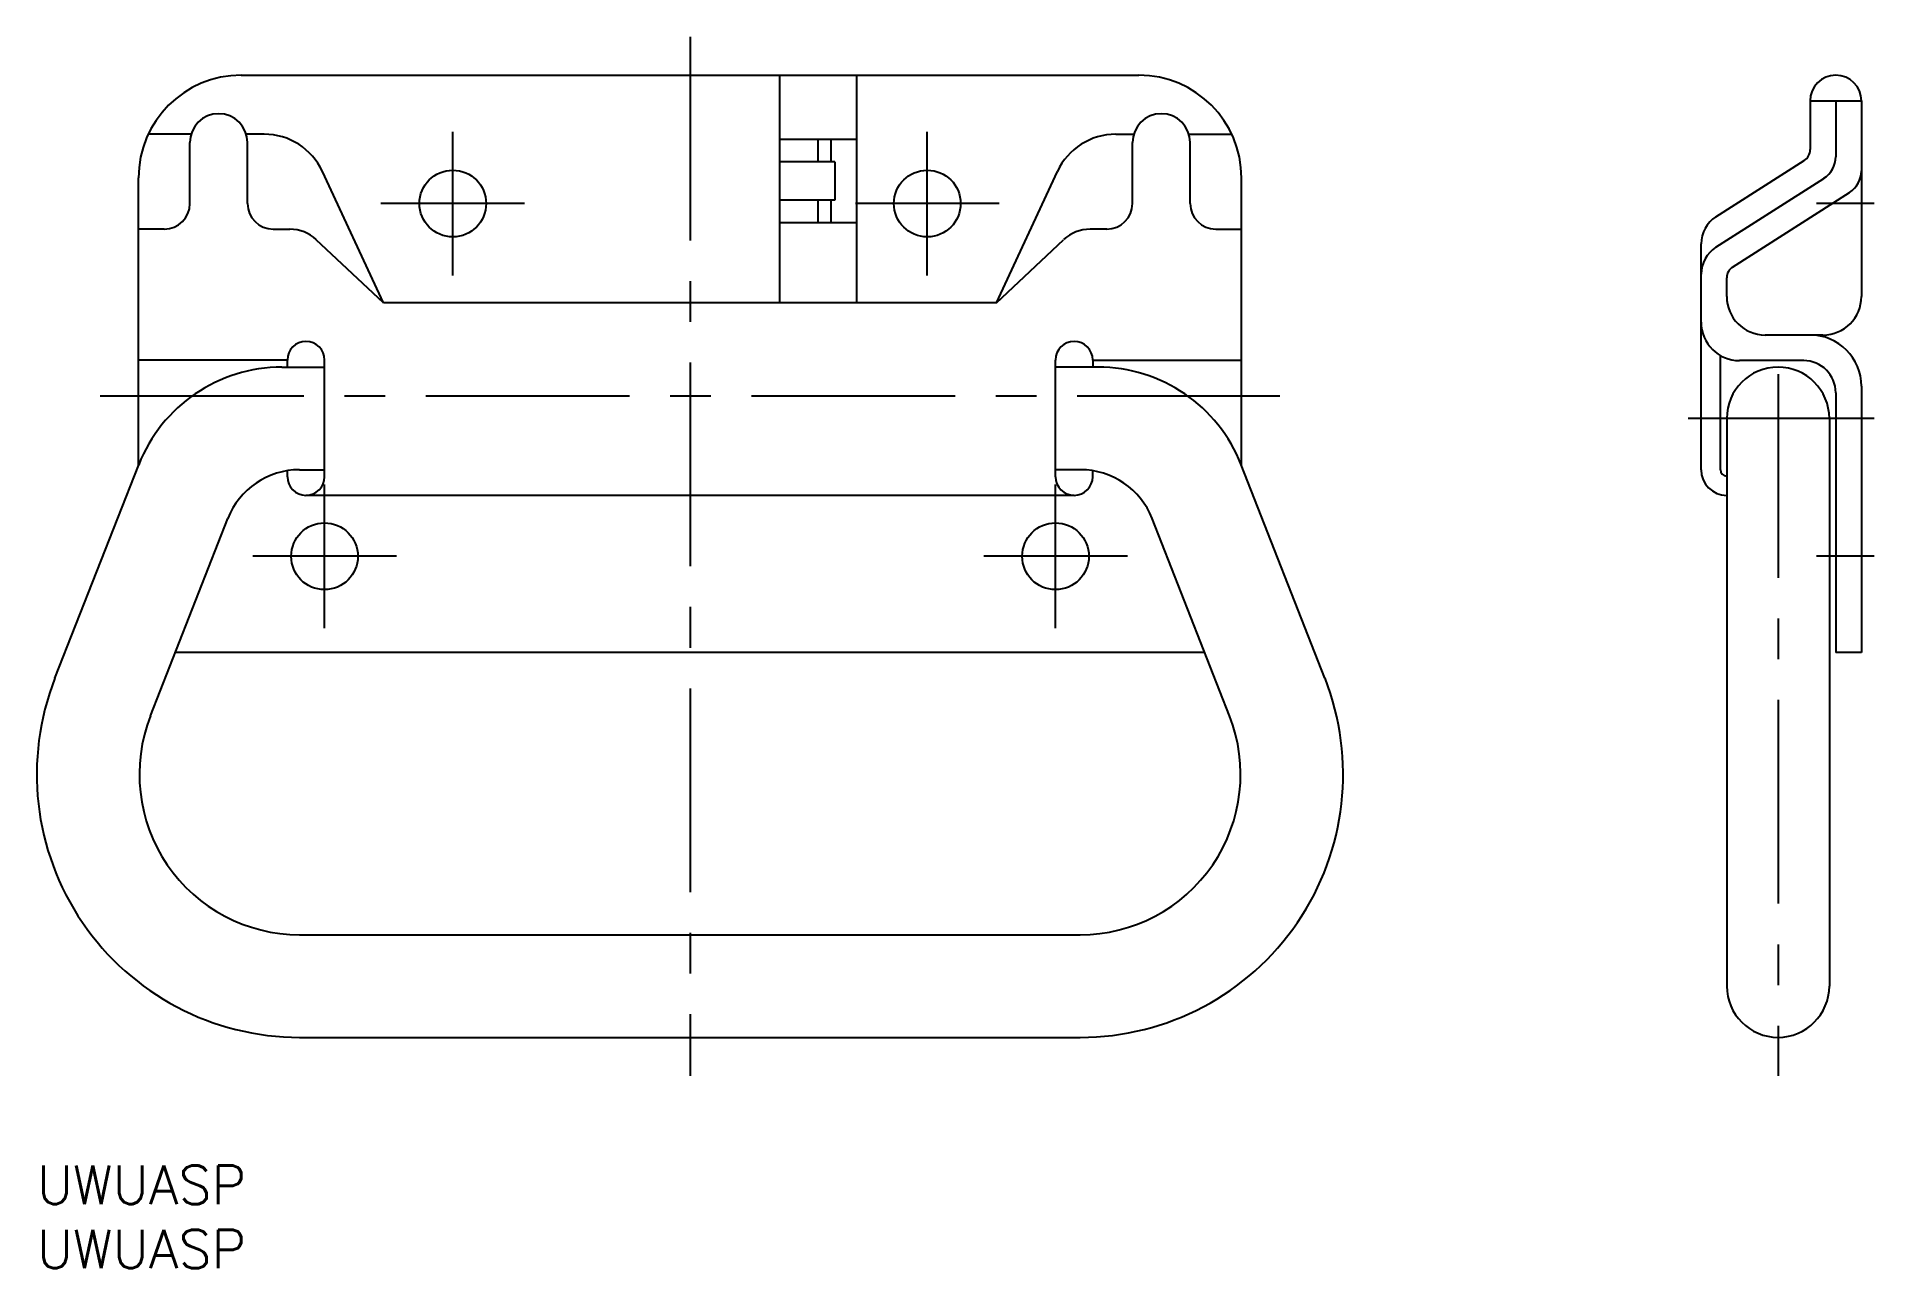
# Model space of a CAD drawing. Extents: x 0 to 143, y -8 to 88.
import ezdxf

# ---------------------------------------------------------------- set-up
doc = ezdxf.new("R2010")
doc.units = 0
doc.header["$LTSCALE"] = 0.5
doc.linetypes.add('CENTER', pattern=[50.8, 31.75, -6.35, 6.35, -6.35])
for name, color, linetype in [('MSM_CENTER', 1, 'CENTER'), ('MSM_CONTINUOUS', 7, 'CONTINUOUS'), ('MSM_PART_NUMBER', 7, 'CONTINUOUS')]:
    doc.layers.add(name, color=color, linetype=linetype)
doc.styles.get("Standard").update_dxf_attribs({"font": 'txt.shx', "height": 3, "bigfont": 'bigfont.shx'})

# ---------------------------------------------------------------- blocks, each defined once
blk = doc.blocks.new('*U4')
at = {"layer": 'MSM_PART_NUMBER'}
blk.add_text('UWUASP', height=3, dxfattribs=at).set_placement((0, -3))
blk = doc.blocks.new('*U5')
at = {"layer": 'MSM_PART_NUMBER'}
blk.add_text('UWUASP', height=3, dxfattribs=at).set_placement((0, -8))

msp = doc.modelspace()

# ---------------------------------------------------------------- linework, layer by layer
at = {"layer": 'MSM_CENTER'}
for p, q in [((50.94, 88), (50.94, 7)), ((32.44, 69.4), (32.44, 80.6)), ((69.44, 69.4), (69.44, 80.6)), ((38.04, 75), (26.84, 75)), ((75.04, 75), (63.84, 75)), ((143.28, 75), (138.78, 75)), ((135.78, 61.7), (135.78, 7)), ((4.94, 60), (96.94, 60)), ((143.28, 58.25), (128.78, 58.25)), ((22.44, 41.9), (22.44, 53.1)), ((79.44, 41.9), (79.44, 53.1)), ((28.04, 47.5), (16.84, 47.5)), ((85.04, 47.5), (73.84, 47.5)), ((143.28, 47.5), (138.78, 47.5))]:
    msp.add_line(p, q, dxfattribs=at)
at = {"layer": 'MSM_CONTINUOUS'}
for p, q in [((15.94, 85), (85.94, 85)), ((57.94, 67.25), (57.94, 85)), ((63.94, 67.25), (63.94, 85)), ((138.28, 83), (142.28, 83)), ((138.28, 83), (138.28, 79.2)), ((140.28, 83), (140.28, 78.65)), ((142.28, 83), (142.28, 67.75)), ((12.03, 80.4), (8.69, 80.4)), ((17.74, 80.4), (16.34, 80.4)), ((84.13, 80.4), (85.53, 80.4)), ((89.84, 80.4), (93.18, 80.4)), ((11.94, 75), (11.94, 79.75)), ((16.44, 75), (16.44, 79.75)), ((63.94, 80), (57.94, 80)), ((60.94, 78.25), (60.94, 80)), ((61.94, 78.25), (61.94, 80)), ((85.44, 75), (85.44, 79.75)), ((89.94, 75), (89.94, 79.75)), ((27.04, 67.25), (22.28, 77.5)), ((62.24, 78.25), (57.94, 78.25)), ((62.24, 78.25), (62.24, 75.25)), ((74.84, 67.25), (79.59, 77.5)), ((130.94, 73.96), (137.82, 78.36)), ((7.94, 54.6), (7.94, 77)), ((93.94, 54.6), (93.94, 77)), ((130.94, 71.59), (139.36, 76.96)), ((62.24, 75.25), (57.94, 75.25)), ((60.94, 73.5), (60.94, 75.25)), ((61.94, 73.5), (61.94, 75.25)), ((132.24, 70.05), (141.36, 75.87)), ((63.94, 73.5), (57.94, 73.5)), ((9.94, 73), (7.94, 73)), ((18.44, 73), (19.74, 73)), ((27.04, 67.25), (21.8, 72.18)), ((74.84, 67.25), (80.07, 72.18)), ((83.44, 73), (82.13, 73)), ((91.94, 73), (93.94, 73)), ((129.78, 54.25), (129.78, 71.86)), ((131.78, 67.75), (131.78, 69.21)), ((74.84, 67.25), (27.04, 67.25)), ((139.28, 64.75), (134.78, 64.75)), ((131.28, 54.25), (131.28, 63.16)), ((19.54, 62.8), (7.94, 62.8)), ((19.12, 62.25), (22.44, 62.25)), ((19.54, 62.25), (19.54, 62.8)), ((22.44, 53.7), (22.44, 62.8)), ((79.44, 53.7), (79.44, 62.8)), ((82.75, 62.25), (79.44, 62.25)), ((82.34, 62.8), (82.34, 62.25)), ((82.34, 62.8), (93.94, 62.8)), ((137.78, 62.75), (132.78, 62.75)), ((140.28, 60.25), (140.28, 40)), ((142.28, 60.75), (142.28, 40)), ((131.78, 58.25), (131.78, 14)), ((139.78, 58.25), (139.78, 14)), ((1.42, 37.99), (7.95, 54.63)), ((100.45, 37.99), (93.92, 54.63)), ((19.54, 53.7), (19.54, 54.17)), ((20.48, 54.25), (22.44, 54.25)), ((81.39, 54.25), (79.44, 54.25)), ((82.34, 53.7), (82.34, 54.17)), ((80.89, 52.25), (20.99, 52.25)), ((8.86, 35.07), (14.9, 50.44)), ((93.01, 35.07), (86.97, 50.44)), ((91.07, 40), (10.8, 40)), ((142.28, 40), (140.28, 40)), ((20.5, 18), (81.37, 18)), ((20.5, 10), (81.37, 10))]:
    msp.add_line(p, q, dxfattribs=at)
for centre in [(32.44, 75), (69.44, 75), (22.44, 47.5), (79.44, 47.5)]:
    msp.add_circle(centre, 2.6, dxfattribs=at)
for centre, radius, start, end in [((15.94, 77), 8, 90, 180), ((85.94, 77), 8, 0, 90), ((140.28, 83), 2, 0, 180), ((14.19, 79.75), 2.25, 0, 180), ((87.69, 79.75), 2.25, 0, 180), ((17.74, 75.4), 5, 24.8856, 90), ((84.13, 75.4), 5, 90, 155.1144), ((137.28, 79.2), 1, 302.5418, 0), ((138.28, 78.65), 2, 302.5418, 0), ((140.28, 77.55), 2, 302.5418, 0), ((9.94, 75), 2, 270, 0), ((18.44, 75), 2, 180, 270), ((83.44, 75), 2, 270, 0), ((91.94, 75), 2, 180, 270), ((132.28, 71.86), 2.5, 122.5418, 180), ((19.74, 70), 3, 46.6918, 90), ((82.13, 70), 3, 90, 133.3082), ((132.28, 69.48), 2.5, 122.5418, 180), ((132.78, 69.21), 1, 122.5418, 180), ((134.78, 67.75), 3, 180, 270), ((139.28, 67.75), 3, 270, 0), ((132.78, 65.75), 3, 180, 270), ((138.28, 60.75), 4, 0, 90), ((20.99, 62.8), 1.45, 0, 180), ((80.89, 62.8), 1.45, 0, 180), ((19.12, 50.25), 12, 90, 158.5777), ((82.75, 50.25), 12, 21.4223, 90), ((135.78, 58.25), 4, 0, 180), ((137.78, 60.25), 2.5, 0, 90), ((20.48, 48.25), 6, 90, 158.5777), ((20.99, 53.7), 1.45, 180, 0), ((80.89, 53.7), 1.45, 180, 0), ((81.39, 48.25), 6, 21.4223, 90), ((131.78, 54.25), 2, 180, 270), ((131.78, 54.25), 0.5, 180, 270), ((20.5, 30.5), 20.5, 158.5777, 270), ((81.37, 30.5), 20.5, 270, 21.4223), ((20.5, 30.5), 12.5, 158.5777, 270), ((81.37, 30.5), 12.5, 270, 21.4223), ((135.78, 14), 4, 180, 0)]:
    msp.add_arc(centre, radius, start, end, dxfattribs=at)

# ---------------------------------------------------------------- block references
for name in ['*U4', '*U5']:
    msp.add_blockref(name, (0, 0), dxfattribs=at)

doc.saveas('drawing.dxf')
